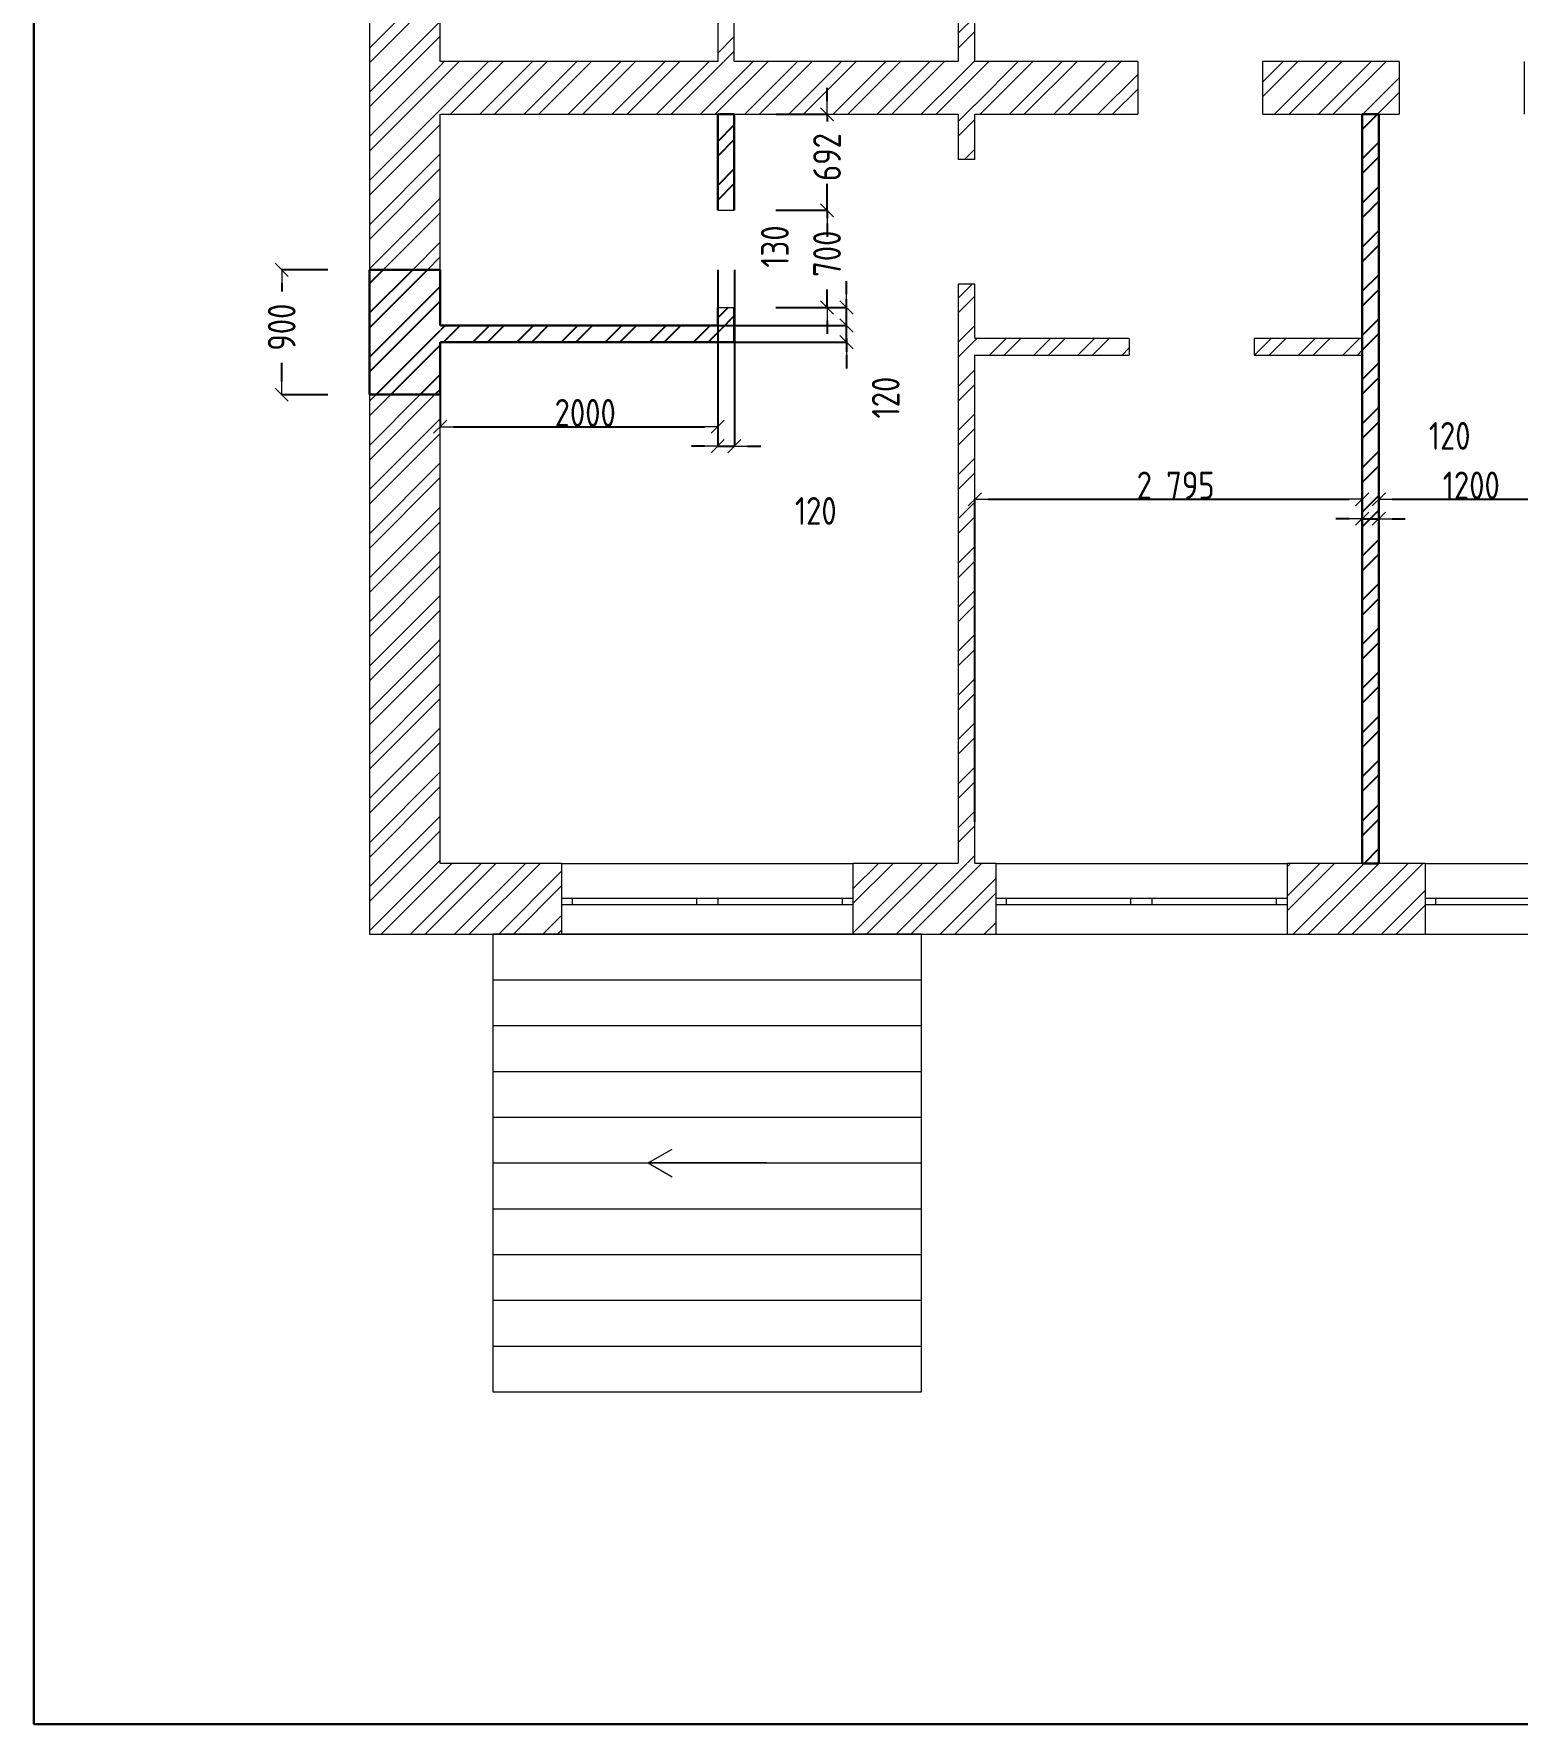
# Model space of a CAD drawing. Header units: millimetres. Extents: x -112594 to 313336, y -1917 to 255843.
# Drawn here: x 167693 to 178386, y -1917 to 10268 of the extents above; entities that cross this region are included whole.
import ezdxf

# ---------------------------------------------------------------- set-up
doc = ezdxf.new("R2010")
doc.units = ezdxf.units.MM
doc.header["$MEASUREMENT"] = 0
doc.set_wipeout_variables(frame=1)
doc.linetypes.add('Wipeout_Contour', pattern=[1000, 0, -1000])
for name, color, linetype, lineweight in [('2D - Общий_Ном._пера__7', 7, 'Continuous', 15), ('Двери ARCHICAD_Ном._пера__1', 7, 'Continuous', 13), ('Конструктив - Стены Несущие_Ном._пера__1', 7, 'Continuous', 13), ('Конструктив - Стены Несущие_Ном._пера__47', 7, 'Continuous', 30), ('Окна ARCHICAD_Ном._пера__1', 7, 'Continuous', 13)]:
    doc.layers.add(name, color=color, linetype=linetype, lineweight=lineweight)
doc.layers.add('Двери ARCHICAD', color=7, linetype='Continuous')
doc.layers.add('Конструктив - Стены Несущие', color=7, linetype='Continuous')
doc.layers.add('Конструктив - Стены Несущие_Ном._пера__63', color=7, linetype='Continuous', lineweight=25, true_color=0xff9955)
doc.styles.add('СГЕНЕРИР_СТИЛЬ_1', font='')
doc.styles.get('СГЕНЕРИР_СТИЛЬ_1').set_extended_font_data('GOST Type AU')
doc.dimstyles.new('СГЕНЕРИР_СТИЛЬ__1', dxfattribs={"dimtxt": 200, "dimasz": 95, "dimexe": 0.18, "dimexo": 300, "dimgap": 0.09, "dimtad": 1, "dimdec": 0, "dimzin": 0, "dimdsep": 46, "dimtxsty": 'СГЕНЕРИР_СТИЛЬ_1', "dimblk": 'ARROWHEAD_6', "dimblk1": 'ARROWHEAD_6', "dimblk2": 'ARROWHEAD_6', "dimcen": 0.09, "dimclrd": 7, "dimclre": 7, "dimclrt": 7, "dimazin": 0, "dimtfac": 1, "dimtdec": 4, "dimtmove": 0, "dimatfit": 3, "dimfxl": 1, "dimtolj": 1, "dimtzin": 0, "dimarcsym": 0})
doc.dimstyles.new('СГЕНЕРИР_СТИЛЬ__2', dxfattribs={"dimtxt": 200, "dimasz": 95, "dimexe": 0.18, "dimexo": 300, "dimgap": 0.09, "dimtad": 1, "dimtih": 1, "dimtoh": 1, "dimdec": 0, "dimzin": 0, "dimdsep": 46, "dimtxsty": 'СГЕНЕРИР_СТИЛЬ_1', "dimblk": 'ARROWHEAD_6', "dimblk1": 'ARROWHEAD_6', "dimblk2": 'ARROWHEAD_6', "dimcen": 0.09, "dimclrd": 7, "dimclre": 7, "dimclrt": 7, "dimazin": 0, "dimtfac": 1, "dimtdec": 4, "dimtmove": 0, "dimatfit": 3, "dimfxl": 1, "dimtolj": 1, "dimtzin": 0, "dimarcsym": 0})
doc.dimstyles.new('СГЕНЕРИР_СТИЛЬ__3', dxfattribs={"dimtxt": 200, "dimasz": 95, "dimexe": 0.18, "dimexo": 300, "dimgap": 0.09, "dimtad": 1, "dimtih": 1, "dimtoh": 1, "dimdec": 0, "dimzin": 0, "dimdsep": 46, "dimtxsty": 'СГЕНЕРИР_СТИЛЬ_1', "dimblk": 'ARROWHEAD_6', "dimblk1": 'ARROWHEAD_6', "dimblk2": 'ARROWHEAD_6', "dimcen": 0.09, "dimclrd": 7, "dimclre": 7, "dimclrt": 7, "dimazin": 0, "dimtfac": 1, "dimtdec": 4, "dimtmove": 2, "dimatfit": 3, "dimfxl": 1, "dimtolj": 1, "dimtzin": 0, "dimarcsym": 0})
doc.dimstyles.new('СГЕНЕРИР_СТИЛЬ__4', dxfattribs={"dimtxt": 200, "dimasz": 95, "dimexe": 0.18, "dimexo": 300, "dimgap": 0.09, "dimtad": 1, "dimdec": 0, "dimzin": 0, "dimdsep": 46, "dimtxsty": 'СГЕНЕРИР_СТИЛЬ_1', "dimblk": 'ARROWHEAD_6', "dimblk1": 'ARROWHEAD_6', "dimblk2": 'ARROWHEAD_6', "dimcen": 0.09, "dimclrd": 7, "dimclre": 7, "dimclrt": 7, "dimazin": 0, "dimtfac": 1, "dimtdec": 4, "dimtmove": 2, "dimatfit": 3, "dimfxl": 1, "dimtolj": 1, "dimtzin": 0, "dimarcsym": 0})
pattern_1 = [(45, (0, 0), (-159.09903, 159.09903), []), (45, (-53.03, 53.03), (-159.09903, 159.09903), [])]

# ---------------------------------------------------------------- blocks, each defined once
blk = doc.blocks.new('Простой Проем Двери_5')
at = {"layer": 'Двери ARCHICAD_Ном._пера__1', "color": 7, "linetype": 'Continuous', "lineweight": 13}
for p, q in [((-450, 0), (-450, 380)), ((450, 0), (450, 380))]:
    blk.add_line(p, q, dxfattribs=at)
blk = doc.blocks.new('Стена_36', base_point=(170113, 9688))
at = {"color": 254, "linetype": 'Wipeout_Contour', "lineweight": 0, "ltscale": 691088.727023}
blk.add_wipeout([(170623, 10068), (170623, 9688), (174356, 9688), (174356, 10068)], dxfattribs=at).dxf.layer = 'Конструктив - Стены Несущие'
at = {"color": 254, "linetype": 'Wipeout_Contour', "lineweight": 0, "ltscale": 701369.474848}
blk.add_wipeout([(174476, 10068), (174476, 9688), (175651, 9688), (175651, 10068)], dxfattribs=at).dxf.layer = 'Конструктив - Стены Несущие'
at = {"color": 254, "linetype": 'Wipeout_Contour', "lineweight": 0, "ltscale": 709277.237359}
blk.add_wipeout([(176551, 10068), (176551, 9688), (177536, 9688), (177536, 10068)], dxfattribs=at).dxf.layer = 'Конструктив - Стены Несущие'
at = {"layer": 'Конструктив - Стены Несущие', "linetype": 'Continuous', "lineweight": 0, "true_color": 0x000000}
h = blk.add_hatch(dxfattribs=at)
h.set_pattern_fill('КИРПИЧ_01', color=18, style=0, pattern_type=2)
h.set_pattern_definition(pattern_1)
h.paths.add_polyline_path([(170623, 10068), (170623, 9688), (174356, 9688), (174356, 10068)])
h = blk.add_hatch(dxfattribs=at)
h.set_pattern_fill('КИРПИЧ_01', color=18, style=0, pattern_type=2)
h.set_pattern_definition(pattern_1)
h.paths.add_polyline_path([(174476, 10068), (174476, 9688), (175651, 9688), (175651, 10068)])
h = blk.add_hatch(dxfattribs=at)
h.set_pattern_fill('КИРПИЧ_01', color=18, style=0, pattern_type=2)
h.set_pattern_definition(pattern_1)
h.paths.add_polyline_path([(176551, 10068), (176551, 9688), (177536, 9688), (177536, 10068)])
at = {"layer": 'Конструктив - Стены Несущие_Ном._пера__1', "color": 7, "linetype": 'Continuous', "lineweight": 13, "flags": 128}
for points in [[(172623, 10068), (170623, 10068)], [(174356, 10068), (172743, 10068)], [(175651, 10068), (174476, 10068)], [(177536, 10068), (176551, 10068)], [(170623, 9688), (174356, 9688)], [(174476, 9688), (175651, 9688)], [(176551, 9688), (177536, 9688)]]:
    blk.add_lwpolyline(points, dxfattribs=at)
at = {"layer": 'Двери ARCHICAD', "color": 21, "linetype": 'Continuous', "lineweight": 25, "true_color": 0xff9955, "zscale": 1000, "rotation": 180}
for p in [(176101, 10068), (177986, 10068)]:
    blk.add_blockref('Простой Проем Двери_5', p, dxfattribs=at)
blk = doc.blocks.new('Простой Проем Двери_6')
at = {"layer": 'Двери ARCHICAD_Ном._пера__1', "color": 7, "linetype": 'Continuous', "lineweight": 13}
for p, q in [((-450, 0), (-450, 120)), ((450, 0), (450, 120))]:
    blk.add_line(p, q, dxfattribs=at)
blk = doc.blocks.new('Простой Проем Двери_15')
at = {"layer": 'Двери ARCHICAD_Ном._пера__1', "color": 7, "linetype": 'Continuous', "lineweight": 13}
for p, q in [((-400, 0), (-400, 120)), ((400, 0), (400, 120))]:
    blk.add_line(p, q, dxfattribs=at)
blk = doc.blocks.new('Стена_42', base_point=(174356, 15988))
at = {"color": 254, "linetype": 'Wipeout_Contour', "lineweight": 0, "ltscale": 699967.802769}
blk.add_wipeout([(174476, 15478), (174356, 15478), (174356, 12761), (174476, 12761)], dxfattribs=at).dxf.layer = 'Конструктив - Стены Несущие'
at = {"color": 254, "linetype": 'Wipeout_Contour', "lineweight": 0, "ltscale": 699238.333275}
blk.add_wipeout([(174476, 11961), (174356, 11961), (174356, 11478), (174476, 11478)], dxfattribs=at).dxf.layer = 'Конструктив - Стены Несущие'
at = {"color": 254, "linetype": 'Wipeout_Contour', "lineweight": 0, "ltscale": 698807.76055}
blk.add_wipeout([(174476, 10578), (174356, 10578), (174356, 9363), (174476, 9363)], dxfattribs=at).dxf.layer = 'Конструктив - Стены Несущие'
at = {"color": 254, "linetype": 'Wipeout_Contour', "lineweight": 0, "ltscale": 698180.338504}
blk.add_wipeout([(174476, 8463), (174356, 8463), (174356, 4288), (174476, 4288)], dxfattribs=at).dxf.layer = 'Конструктив - Стены Несущие'
at = {"layer": 'Конструктив - Стены Несущие', "linetype": 'Continuous', "lineweight": 0, "true_color": 0x000000}
h = blk.add_hatch(dxfattribs=at)
h.set_pattern_fill('КИРПИЧ_01', color=18, style=0, pattern_type=2)
h.set_pattern_definition(pattern_1)
h.paths.add_polyline_path([(174476, 15478), (174356, 15478), (174356, 12761), (174476, 12761)])
h = blk.add_hatch(dxfattribs=at)
h.set_pattern_fill('КИРПИЧ_01', color=18, style=0, pattern_type=2)
h.set_pattern_definition(pattern_1)
h.paths.add_polyline_path([(174476, 11961), (174356, 11961), (174356, 11478), (174476, 11478)])
h = blk.add_hatch(dxfattribs=at)
h.set_pattern_fill('КИРПИЧ_01', color=18, style=0, pattern_type=2)
h.set_pattern_definition(pattern_1)
h.paths.add_polyline_path([(174476, 10578), (174356, 10578), (174356, 9363), (174476, 9363)])
h = blk.add_hatch(dxfattribs=at)
h.set_pattern_fill('КИРПИЧ_01', color=18, style=0, pattern_type=2)
h.set_pattern_definition(pattern_1)
h.paths.add_polyline_path([(174476, 8463), (174356, 8463), (174356, 4288), (174476, 4288)])
at = {"layer": 'Конструктив - Стены Несущие_Ном._пера__1', "color": 7, "linetype": 'Continuous', "lineweight": 13, "flags": 128}
for points in [[(174356, 15478), (174356, 12761)], [(174476, 12761), (174476, 15478)], [(174356, 11961), (174356, 11478)], [(174476, 11788), (174476, 11961)], [(174476, 11478), (174476, 11668)], [(174356, 10578), (174356, 10068)], [(174476, 10068), (174476, 10578)], [(174356, 9688), (174356, 9363)], [(174476, 9363), (174476, 9688)], [(174356, 8463), (174356, 4288)], [(174476, 8073), (174476, 8463)], [(174476, 4288), (174476, 7953)]]:
    blk.add_lwpolyline(points, dxfattribs=at)
at = {"layer": 'Двери ARCHICAD', "color": 21, "linetype": 'Continuous', "lineweight": 25, "true_color": 0xff9955, "xscale": -1, "zscale": 1000, "rotation": 90}
for p in [(174476, 11028), (174476, 8913)]:
    blk.add_blockref('Простой Проем Двери_6', p, dxfattribs=at)
at = {"layer": 'Двери ARCHICAD_Ном._пера__1', "color": 7, "linetype": 'Continuous', "lineweight": 13, "xscale": -1, "zscale": 1000, "rotation": 90}
blk.add_blockref('Простой Проем Двери_15', (174476, 12361), dxfattribs=at)
blk = doc.blocks.new('Стена_44', base_point=(174356, 7953))
at = {"color": 254, "linetype": 'Wipeout_Contour', "lineweight": 0, "ltscale": 700864.401642}
blk.add_wipeout([(174476, 8073), (174476, 7953), (175589, 7953), (175589, 8073)], dxfattribs=at).dxf.layer = 'Конструктив - Стены Несущие'
at = {"color": 254, "linetype": 'Wipeout_Contour', "lineweight": 0, "ltscale": 708240.961937}
blk.add_wipeout([(176489, 8073), (176489, 7953), (177268, 7953), (177268, 8073)], dxfattribs=at).dxf.layer = 'Конструктив - Стены Несущие'
at = {"layer": 'Конструктив - Стены Несущие', "linetype": 'Continuous', "lineweight": 0, "true_color": 0x000000}
h = blk.add_hatch(dxfattribs=at)
h.set_pattern_fill('КИРПИЧ_01', color=18, style=0, pattern_type=2)
h.set_pattern_definition(pattern_1)
h.paths.add_polyline_path([(174476, 8073), (174476, 7953), (175589, 7953), (175589, 8073)])
h = blk.add_hatch(dxfattribs=at)
h.set_pattern_fill('КИРПИЧ_01', color=18, style=0, pattern_type=2)
h.set_pattern_definition(pattern_1)
h.paths.add_polyline_path([(176489, 8073), (176489, 7953), (177268, 7953), (177268, 8073)])
at = {"layer": 'Конструктив - Стены Несущие_Ном._пера__1', "color": 7, "linetype": 'Continuous', "lineweight": 13, "flags": 128}
for points in [[(175589, 8073), (174476, 8073)], [(177268, 8073), (176489, 8073)], [(177268, 7953), (177268, 8073)], [(174476, 7953), (175589, 7953)], [(176489, 7953), (177268, 7953)]]:
    blk.add_lwpolyline(points, dxfattribs=at)
at = {"layer": 'Двери ARCHICAD', "color": 21, "linetype": 'Continuous', "lineweight": 25, "true_color": 0xff9955, "zscale": 1000, "rotation": 180}
blk.add_blockref('Простой Проем Двери_6', (176039, 8073), dxfattribs=at)
blk = doc.blocks.new('Двустворчатое Окно 21')
at = {"layer": 'Окна ARCHICAD_Ном._пера__1', "color": 7, "linetype": 'Continuous', "lineweight": 13}
for p, q in [((-1050, 250), (1050, 250)), ((-1050, 250), (-1050, 0)), ((1050, 250), (1050, 0)), ((-1050, 0), (-975, 0)), ((-1050, 0), (-1050, -50)), ((-1050, 0), (-1050, -50)), ((-975, 0), (-975, -50)), ((-975, 0), (-75, 0)), ((-75, -50), (-75, 0)), ((-75, 0), (0, 0)), ((0, 0), (75, 0)), ((75, 0), (75, -50)), ((75, 0), (975, 0)), ((975, -50), (975, 0)), ((975, 0), (1050, 0)), ((1050, 0), (1050, -50)), ((1050, 0), (1050, -50)), ((-975, -50), (-1050, -50)), ((-1050, -50), (-1050, -260)), ((-75, -50), (-975, -50)), ((0, -50), (-75, -50)), ((75, -50), (0, -50)), ((975, -50), (75, -50)), ((1050, -50), (975, -50)), ((1050, -50), (1050, -260)), ((-1050, -260), (1050, -260))]:
    blk.add_line(p, q, dxfattribs=at)
blk = doc.blocks.new('Стена_48', base_point=(170113, 3778))
at = {"color": 254, "linetype": 'Wipeout_Contour', "lineweight": 0, "ltscale": 683921.535177}
blk.add_wipeout([(170623, 4288), (170113, 3778), (171498, 3778), (171498, 4288)], dxfattribs=at).dxf.layer = 'Конструктив - Стены Несущие'
at = {"color": 254, "linetype": 'Wipeout_Contour', "lineweight": 0, "ltscale": 696637.959395}
blk.add_wipeout([(173598, 4288), (173598, 3778), (174627, 3778), (174627, 4288)], dxfattribs=at).dxf.layer = 'Конструктив - Стены Несущие'
at = {"color": 254, "linetype": 'Wipeout_Contour', "lineweight": 0, "ltscale": 709084.615522}
blk.add_wipeout([(176727, 4288), (176727, 3778), (177723, 3778), (177723, 4288)], dxfattribs=at).dxf.layer = 'Конструктив - Стены Несущие'
at = {"layer": 'Конструктив - Стены Несущие', "linetype": 'Continuous', "lineweight": 0, "true_color": 0x000000}
h = blk.add_hatch(dxfattribs=at)
h.set_pattern_fill('КИРПИЧ_01', color=18, style=0, pattern_type=2)
h.set_pattern_definition(pattern_1)
h.paths.add_polyline_path([(170623, 4288), (170113, 3778), (171498, 3778), (171498, 4288)])
h = blk.add_hatch(dxfattribs=at)
h.set_pattern_fill('КИРПИЧ_01', color=18, style=0, pattern_type=2)
h.set_pattern_definition(pattern_1)
h.paths.add_polyline_path([(173598, 4288), (173598, 3778), (174627, 3778), (174627, 4288)])
h = blk.add_hatch(dxfattribs=at)
h.set_pattern_fill('КИРПИЧ_01', color=18, style=0, pattern_type=2)
h.set_pattern_definition(pattern_1)
h.paths.add_polyline_path([(176727, 4288), (176727, 3778), (177723, 3778), (177723, 4288)])
at = {"layer": 'Конструктив - Стены Несущие_Ном._пера__1', "color": 7, "linetype": 'Continuous', "lineweight": 13}
for p, q in [((171498, 4288), (171498, 4038)), ((173598, 4288), (173598, 4038)), ((174627, 4288), (174627, 4038)), ((176727, 4288), (176727, 4038)), ((177723, 4288), (177723, 4038)), ((171498, 4038), (171498, 3988)), ((173598, 4038), (173598, 3988)), ((174627, 4038), (174627, 3988)), ((176727, 4038), (176727, 3988)), ((177723, 4038), (177723, 3988)), ((171498, 3988), (171498, 3778)), ((173598, 3988), (173598, 3778)), ((174627, 3988), (174627, 3778)), ((176727, 3988), (176727, 3778)), ((177723, 3988), (177723, 3778))]:
    blk.add_line(p, q, dxfattribs=at)
at = {"layer": 'Конструктив - Стены Несущие_Ном._пера__1', "color": 7, "linetype": 'Continuous', "lineweight": 13, "flags": 128}
for points in [[(171498, 4288), (170623, 4288)], [(174356, 4288), (173598, 4288)], [(174627, 4288), (174476, 4288)], [(177723, 4288), (176727, 4288)], [(170113, 3778), (171498, 3778)], [(173598, 3778), (174627, 3778)], [(176727, 3778), (177723, 3778)]]:
    blk.add_lwpolyline(points, dxfattribs=at)
at = {"layer": 'Окна ARCHICAD_Ном._пера__1', "color": 7, "linetype": 'Continuous', "lineweight": 13, "zscale": 1000}
for p in [(172548, 4038), (175677, 4038), (178773, 4038)]:
    blk.add_blockref('Двустворчатое Окно 21', p, dxfattribs=at)
blk = doc.blocks.new('Простой Проем Двери_17')
at = {"layer": 'Двери ARCHICAD_Ном._пера__1', "color": 7, "linetype": 'Continuous', "lineweight": 13}
for p, q in [((-450, 0), (-450, 510)), ((450, 0), (450, 510))]:
    blk.add_line(p, q, dxfattribs=at)
blk = doc.blocks.new('Стена_50', base_point=(170113, 15988))
at = {"color": 254, "linetype": 'Wipeout_Contour', "lineweight": 0, "ltscale": 682705.352536}
blk.add_wipeout([(170113, 8567), (170623, 8567), (170623, 11711), (170113, 11711)], dxfattribs=at).dxf.layer = 'Конструктив - Стены Несущие'
at = {"color": 254, "linetype": 'Wipeout_Contour', "lineweight": 0, "ltscale": 681911.532767}
blk.add_wipeout([(170623, 7667), (170113, 7667), (170113, 3778), (170623, 4288)], dxfattribs=at).dxf.layer = 'Конструктив - Стены Несущие'
at = {"layer": 'Конструктив - Стены Несущие', "linetype": 'Continuous', "lineweight": 0, "true_color": 0x000000}
h = blk.add_hatch(dxfattribs=at)
h.set_pattern_fill('КИРПИЧ_01', color=18, style=0, pattern_type=2)
h.set_pattern_definition(pattern_1)
h.paths.add_polyline_path([(170113, 8567), (170623, 8567), (170623, 11711), (170113, 11711)])
h = blk.add_hatch(dxfattribs=at)
h.set_pattern_fill('КИРПИЧ_01', color=18, style=0, pattern_type=2)
h.set_pattern_definition(pattern_1)
h.paths.add_polyline_path([(170623, 7667), (170113, 7667), (170113, 3778), (170623, 4288)])
at = {"layer": 'Конструктив - Стены Несущие_Ном._пера__1', "color": 7, "linetype": 'Continuous', "lineweight": 13, "flags": 128}
for points in [[(170113, 11711), (170113, 8567)], [(170623, 10068), (170623, 11591)], [(170623, 8567), (170623, 9688)], [(170113, 7667), (170113, 3778)], [(170623, 4288), (170623, 7667)]]:
    blk.add_lwpolyline(points, dxfattribs=at)
at = {"layer": 'Двери ARCHICAD', "color": 21, "linetype": 'Continuous', "lineweight": 25, "true_color": 0xff9955, "xscale": -1, "zscale": 1000, "rotation": 90}
blk.add_blockref('Простой Проем Двери_17', (170623, 8117), dxfattribs=at)
blk = doc.blocks.new('Стена_52', base_point=(172743, 10968))
at = {"color": 254, "linetype": 'Wipeout_Contour', "lineweight": 0, "ltscale": 692010.178278}
blk.add_wipeout([(172623, 10919), (172623, 10068), (172743, 10068), (172743, 10968)], dxfattribs=at).dxf.layer = 'Конструктив - Стены Несущие'
at = {"layer": 'Конструктив - Стены Несущие', "linetype": 'Continuous', "lineweight": 0, "true_color": 0x000000}
h = blk.add_hatch(dxfattribs=at)
h.set_pattern_fill('КИРПИЧ_01', color=18, style=0, pattern_type=2)
h.set_pattern_definition(pattern_1)
h.paths.add_polyline_path([(172623, 10919), (172623, 10068), (172743, 10068), (172743, 10968)])
at = {"layer": 'Конструктив - Стены Несущие_Ном._пера__1', "color": 7, "linetype": 'Continuous', "lineweight": 13, "flags": 128}
for points in [[(172743, 10068), (172743, 10968)], [(172623, 10919), (172623, 10068)]]:
    blk.add_lwpolyline(points, dxfattribs=at)
blk = doc.blocks.new('Простой Проем Двери_13')
at = {"layer": 'Двери ARCHICAD_Ном._пера__1', "color": 7, "linetype": 'Continuous', "lineweight": 13}
for p, q in [((-350, 0), (-350, -120)), ((350, 0), (350, -120))]:
    blk.add_line(p, q, dxfattribs=at)
blk = doc.blocks.new('Стена_54', base_point=(172743, 9688))
at = {"color": 254, "linetype": 'Wipeout_Contour', "lineweight": 0, "ltscale": 691742.299168}
blk.add_wipeout([(172623, 8996), (172743, 8996), (172743, 9688), (172623, 9688)], dxfattribs=at).dxf.layer = 'Конструктив - Стены Несущие'
at = {"color": 254, "linetype": 'Wipeout_Contour', "lineweight": 0, "ltscale": 691509.517059}
blk.add_wipeout([(172623, 8166), (172743, 8046), (172743, 8296), (172623, 8296)], dxfattribs=at).dxf.layer = 'Конструктив - Стены Несущие'
at = {"layer": 'Конструктив - Стены Несущие_Ном._пера__63', "linetype": 'Continuous', "lineweight": 25, "true_color": 0xff9955}
h = blk.add_hatch(dxfattribs=at)
h.set_pattern_fill('КИРПИЧ_01', color=21, style=0, pattern_type=2)
h.set_pattern_definition(pattern_1)
h.paths.add_polyline_path([(172623, 8996), (172743, 8996), (172743, 9688), (172623, 9688)])
h = blk.add_hatch(dxfattribs=at)
h.set_pattern_fill('КИРПИЧ_01', color=21, style=0, pattern_type=2)
h.set_pattern_definition(pattern_1)
h.paths.add_polyline_path([(172623, 8166), (172743, 8046), (172743, 8296), (172623, 8296)])
at = {"layer": 'Конструктив - Стены Несущие_Ном._пера__47', "color": 7, "linetype": 'Continuous', "lineweight": 30, "flags": 128}
for points in [[(172623, 9688), (172623, 8996)], [(172743, 9688), (172623, 9688)], [(172743, 8996), (172743, 9688)], [(172623, 8296), (172623, 8166)], [(172743, 8046), (172743, 8296)]]:
    blk.add_lwpolyline(points, dxfattribs=at)
at = {"layer": 'Двери ARCHICAD_Ном._пера__1', "color": 7, "linetype": 'Continuous', "lineweight": 13, "xscale": -1, "zscale": 1000, "rotation": 90}
blk.add_blockref('Простой Проем Двери_13', (172623, 8646), dxfattribs=at)
blk = doc.blocks.new('Стена_55', base_point=(170623, 8046))
at = {"color": 254, "linetype": 'Wipeout_Contour', "lineweight": 0, "ltscale": 687376.130859}
blk.add_wipeout([(170623, 8046), (172743, 8046), (172623, 8166), (170623, 8166)], dxfattribs=at).dxf.layer = 'Конструктив - Стены Несущие'
at = {"layer": 'Конструктив - Стены Несущие_Ном._пера__63', "linetype": 'Continuous', "lineweight": 25, "true_color": 0xff9955}
h = blk.add_hatch(dxfattribs=at)
h.set_pattern_fill('КИРПИЧ_01', color=21, style=0, pattern_type=2)
h.set_pattern_definition(pattern_1)
h.paths.add_polyline_path([(170623, 8046), (172743, 8046), (172623, 8166), (170623, 8166)])
at = {"layer": 'Конструктив - Стены Несущие_Ном._пера__47', "color": 7, "linetype": 'Continuous', "lineweight": 30, "flags": 128}
for points in [[(172623, 8166), (170623, 8166)], [(170623, 8046), (172743, 8046)]]:
    blk.add_lwpolyline(points, dxfattribs=at)
blk = doc.blocks.new('Стена_56', base_point=(170623, 8567))
at = {"color": 254, "linetype": 'Wipeout_Contour', "lineweight": 0, "ltscale": 682246.257527}
blk.add_wipeout([(170113, 8567), (170113, 7667), (170623, 7667), (170623, 8567)], dxfattribs=at).dxf.layer = 'Конструктив - Стены Несущие'
at = {"layer": 'Конструктив - Стены Несущие_Ном._пера__63', "linetype": 'Continuous', "lineweight": 25, "true_color": 0xff9955}
h = blk.add_hatch(dxfattribs=at)
h.set_pattern_fill('КИРПИЧ_01', color=21, style=0, pattern_type=2)
h.set_pattern_definition(pattern_1)
h.paths.add_polyline_path([(170113, 8567), (170113, 7667), (170623, 7667), (170623, 8567)])
at = {"layer": 'Конструктив - Стены Несущие_Ном._пера__47', "color": 7, "linetype": 'Continuous', "lineweight": 30, "flags": 128}
for points in [[(170113, 8567), (170113, 7667)], [(170623, 8567), (170113, 8567)], [(170623, 8166), (170623, 8567)], [(170623, 7667), (170623, 8046)], [(170113, 7667), (170623, 7667)]]:
    blk.add_lwpolyline(points, dxfattribs=at)
blk = doc.blocks.new('Стена_57', base_point=(177269, 9688))
at = {"color": 254, "linetype": 'Wipeout_Contour', "lineweight": 0, "ltscale": 709949.532521}
blk.add_wipeout([(177269, 9688), (177269, 4288), (177389, 4288), (177389, 9688)], dxfattribs=at).dxf.layer = 'Конструктив - Стены Несущие'
at = {"layer": 'Конструктив - Стены Несущие_Ном._пера__63', "linetype": 'Continuous', "lineweight": 25, "true_color": 0xff9955}
h = blk.add_hatch(dxfattribs=at)
h.set_pattern_fill('КИРПИЧ_01', color=21, style=0, pattern_type=2)
h.set_pattern_definition(pattern_1)
h.paths.add_polyline_path([(177269, 9688), (177269, 4288), (177389, 4288), (177389, 9688)])
at = {"layer": 'Конструктив - Стены Несущие_Ном._пера__47', "color": 7, "linetype": 'Continuous', "lineweight": 30, "flags": 128}
for points in [[(177269, 9688), (177269, 4288)], [(177389, 9688), (177269, 9688)], [(177389, 4288), (177389, 9688)], [(177269, 4288), (177389, 4288)]]:
    blk.add_lwpolyline(points, dxfattribs=at)
blk = doc.blocks.new('Линия_3', base_point=(172974, 2128))
at = {"layer": '2D - Общий_Ном._пера__7', "color": 7, "linetype": 'Continuous', "lineweight": 15}
for p, q in [((172121, 2128), (172294, 2228)), ((172974, 2128), (172121, 2128)), ((172121, 2128), (172294, 2028))]:
    blk.add_line(p, q, dxfattribs=at)
blk = doc.blocks.new('ARROWHEAD_6')
at = {"color": 0, "linetype": 'Continuous', "lineweight": 0}
for p, q in [((0, 0), (-1, 0)), ((-0.5, -0.5), (0.5, 0.5))]:
    blk.add_line(p, q, dxfattribs=at)
blk = doc.blocks.new('*D124')
at = {"color": 7, "linetype": 'Continuous', "lineweight": -2, "transparency": 16777216}
for p, q in [((169813, 8567), (169479, 8567)), ((169480, 8472), (169480, 8411)), ((169480, 7762), (169480, 7897)), ((169813, 7667), (169479, 7667))]:
    blk.add_line(p, q, dxfattribs=at)
at = {"color": 7, "linetype": 'Continuous', "lineweight": -2, "transparency": 16777216, "xscale": 95, "yscale": 95, "zscale": 95}
for p, rotation in [((169480, 8567), 90), ((169480, 7667), 270)]:
    blk.add_blockref('ARROWHEAD_6', p, dxfattribs=dict(at, rotation=rotation))
at = {"color": 7, "linetype": 'Continuous', "lineweight": 13, "transparency": 16777216, "insert": (169480, 8154), "char_height": 200, "attachment_point": 5, "rotation": 90, "style": 'СГЕНЕРИР_СТИЛЬ_1'}
blk.add_mtext('\\A1;900', dxfattribs=at)
blk = doc.blocks.new('*D125')
at = {"color": 7, "linetype": 'Continuous', "lineweight": -2, "transparency": 16777216}
for p, q in [((172623, 8567), (172623, 7436)), ((170623, 7746), (170623, 7436)), ((170718, 7436), (172528, 7436))]:
    blk.add_line(p, q, dxfattribs=at)
at = {"color": 7, "linetype": 'Continuous', "lineweight": -2, "transparency": 16777216, "xscale": 95, "yscale": 95, "zscale": 95, "rotation": 180}
blk.add_blockref('ARROWHEAD_6', (170623, 7436), dxfattribs=at)
at = {"color": 7, "linetype": 'Continuous', "lineweight": -2, "transparency": 16777216, "xscale": 95, "yscale": 95, "zscale": 95}
blk.add_blockref('ARROWHEAD_6', (172623, 7436), dxfattribs=at)
at = {"color": 7, "linetype": 'Continuous', "lineweight": 13, "transparency": 16777216, "insert": (171668, 7536), "char_height": 200, "attachment_point": 5, "style": 'СГЕНЕРИР_СТИЛЬ_1'}
blk.add_mtext('\\A1;2000', dxfattribs=at)
blk = doc.blocks.new('*D126')
at = {"color": 7, "linetype": 'Continuous', "lineweight": -2, "transparency": 16777216}
for p, q in [((172623, 8567), (172623, 7296)), ((172743, 8567), (172743, 7296)), ((172528, 7296), (172433, 7296)), ((172623, 7296), (172743, 7296)), ((172838, 7296), (172933, 7296))]:
    blk.add_line(p, q, dxfattribs=at)
at = {"color": 7, "linetype": 'Continuous', "lineweight": -2, "transparency": 16777216, "xscale": 95, "yscale": 95, "zscale": 95}
blk.add_blockref('ARROWHEAD_6', (172623, 7296), dxfattribs=at)
at = {"color": 7, "linetype": 'Continuous', "lineweight": -2, "transparency": 16777216, "xscale": 95, "yscale": 95, "zscale": 95, "rotation": 180}
blk.add_blockref('ARROWHEAD_6', (172743, 7296), dxfattribs=at)
at = {"color": 7, "linetype": 'Continuous', "lineweight": 13, "transparency": 16777216, "insert": (173330, 6829), "char_height": 200, "attachment_point": 5, "style": 'СГЕНЕРИР_СТИЛЬ_1'}
blk.add_mtext('\\A1;120', dxfattribs=at)
blk = doc.blocks.new('*D127')
at = {"color": 7, "linetype": 'Continuous', "lineweight": -2, "transparency": 16777216}
for p, q in [((173551, 8261), (173551, 8356)), ((171983, 8166), (173552, 8166)), ((173551, 8046), (173551, 8166)), ((171983, 8046), (173552, 8046)), ((173551, 7951), (173551, 7856))]:
    blk.add_line(p, q, dxfattribs=at)
at = {"color": 7, "linetype": 'Continuous', "lineweight": -2, "transparency": 16777216, "xscale": 95, "yscale": 95, "zscale": 95}
for p, rotation in [((173551, 8166), 270), ((173551, 8046), 90)]:
    blk.add_blockref('ARROWHEAD_6', p, dxfattribs=dict(at, rotation=rotation))
at = {"color": 7, "linetype": 'Continuous', "lineweight": 13, "transparency": 16777216, "insert": (173834, 7646), "char_height": 200, "attachment_point": 5, "rotation": 90, "style": 'СГЕНЕРИР_СТИЛЬ_1'}
blk.add_mtext('\\A1;120', dxfattribs=at)
blk = doc.blocks.new('*D128')
at = {"color": 7, "linetype": 'Continuous', "lineweight": -2, "transparency": 16777216}
for p, q in [((173551, 8391), (173551, 8486)), ((173043, 8296), (173552, 8296)), ((173551, 8166), (173551, 8296)), ((171983, 8166), (173552, 8166)), ((173551, 8071), (173551, 7976))]:
    blk.add_line(p, q, dxfattribs=at)
at = {"color": 7, "linetype": 'Continuous', "lineweight": -2, "transparency": 16777216, "xscale": 95, "yscale": 95, "zscale": 95}
for p, rotation in [((173551, 8296), 270), ((173551, 8166), 90)]:
    blk.add_blockref('ARROWHEAD_6', p, dxfattribs=dict(at, rotation=rotation))
at = {"color": 7, "linetype": 'Continuous', "lineweight": 13, "transparency": 16777216, "insert": (173035, 8735), "char_height": 200, "attachment_point": 5, "rotation": 90, "style": 'СГЕНЕРИР_СТИЛЬ_1'}
blk.add_mtext('\\A1;130', dxfattribs=at)
blk = doc.blocks.new('*D129')
at = {"color": 7, "linetype": 'Continuous', "lineweight": -2, "transparency": 16777216}
for p, q in [((173411, 9091), (173411, 9186)), ((173043, 8996), (173412, 8996)), ((173411, 8996), (173411, 8940)), ((173411, 8296), (173411, 8426)), ((173043, 8296), (173412, 8296)), ((173411, 8201), (173411, 8106))]:
    blk.add_line(p, q, dxfattribs=at)
at = {"color": 7, "linetype": 'Continuous', "lineweight": -2, "transparency": 16777216, "xscale": 95, "yscale": 95, "zscale": 95}
for p, rotation in [((173411, 8996), 270), ((173411, 8296), 90)]:
    blk.add_blockref('ARROWHEAD_6', p, dxfattribs=dict(at, rotation=rotation))
at = {"color": 7, "linetype": 'Continuous', "lineweight": 13, "transparency": 16777216, "insert": (173411, 8683), "char_height": 200, "attachment_point": 5, "rotation": 90, "style": 'СГЕНЕРИР_СТИЛЬ_1'}
blk.add_mtext('\\A1;700', dxfattribs=at)
blk = doc.blocks.new('*D130')
at = {"color": 7, "linetype": 'Continuous', "lineweight": -2, "transparency": 16777216}
for p, q in [((173411, 9783), (173411, 9878)), ((173043, 9688), (173412, 9688)), ((173411, 9688), (173411, 9637)), ((173411, 8996), (173411, 9123)), ((173043, 8996), (173412, 8996)), ((173411, 8901), (173411, 8806))]:
    blk.add_line(p, q, dxfattribs=at)
at = {"color": 7, "linetype": 'Continuous', "lineweight": -2, "transparency": 16777216, "xscale": 95, "yscale": 95, "zscale": 95}
for p, rotation in [((173411, 9688), 270), ((173411, 8996), 90)]:
    blk.add_blockref('ARROWHEAD_6', p, dxfattribs=dict(at, rotation=rotation))
at = {"color": 7, "linetype": 'Continuous', "lineweight": 13, "transparency": 16777216, "insert": (173411, 9380), "char_height": 200, "attachment_point": 5, "rotation": 90, "style": 'СГЕНЕРИР_СТИЛЬ_1'}
blk.add_mtext('\\A1;692', dxfattribs=at)
blk = doc.blocks.new('*D132')
at = {"color": 7, "linetype": 'Continuous', "lineweight": -2, "transparency": 16777216}
for p, q in [((177269, 7033), (177269, 6914)), ((174476, 4588), (174476, 6914)), ((174571, 6913), (177174, 6913))]:
    blk.add_line(p, q, dxfattribs=at)
at = {"color": 7, "linetype": 'Continuous', "lineweight": -2, "transparency": 16777216, "xscale": 95, "yscale": 95, "zscale": 95, "rotation": 180}
blk.add_blockref('ARROWHEAD_6', (174476, 6913), dxfattribs=at)
at = {"color": 7, "linetype": 'Continuous', "lineweight": -2, "transparency": 16777216, "xscale": 95, "yscale": 95, "zscale": 95}
blk.add_blockref('ARROWHEAD_6', (177269, 6913), dxfattribs=at)
at = {"color": 7, "linetype": 'Continuous', "lineweight": 13, "transparency": 16777216, "insert": (175924, 7013), "char_height": 200, "attachment_point": 5, "style": 'СГЕНЕРИР_СТИЛЬ_1'}
blk.add_mtext('\\A1;2 795', dxfattribs=at)
blk = doc.blocks.new('*D133')
at = {"color": 7, "linetype": 'Continuous', "lineweight": -2, "transparency": 16777216}
for p, q in [((177269, 7033), (177269, 6774)), ((177389, 7033), (177389, 6774)), ((177174, 6773), (177079, 6773)), ((177269, 6773), (177389, 6773)), ((177484, 6773), (177579, 6773))]:
    blk.add_line(p, q, dxfattribs=at)
at = {"color": 7, "linetype": 'Continuous', "lineweight": -2, "transparency": 16777216, "xscale": 95, "yscale": 95, "zscale": 95}
blk.add_blockref('ARROWHEAD_6', (177269, 6773), dxfattribs=at)
at = {"color": 7, "linetype": 'Continuous', "lineweight": -2, "transparency": 16777216, "xscale": 95, "yscale": 95, "zscale": 95, "rotation": 180}
blk.add_blockref('ARROWHEAD_6', (177389, 6773), dxfattribs=at)
at = {"color": 7, "linetype": 'Continuous', "lineweight": 13, "transparency": 16777216, "insert": (177899, 7370), "char_height": 200, "attachment_point": 5, "style": 'СГЕНЕРИР_СТИЛЬ_1'}
blk.add_mtext('\\A1;120', dxfattribs=at)
blk = doc.blocks.new('*D134')
at = {"color": 7, "linetype": 'Continuous', "lineweight": -2, "transparency": 16777216}
for p, q in [((178589, 8488), (178589, 6913)), ((177389, 7033), (177389, 6914)), ((177484, 6913), (178494, 6913))]:
    blk.add_line(p, q, dxfattribs=at)
at = {"color": 7, "linetype": 'Continuous', "lineweight": -2, "transparency": 16777216, "xscale": 95, "yscale": 95, "zscale": 95, "rotation": 180}
blk.add_blockref('ARROWHEAD_6', (177389, 6913), dxfattribs=at)
at = {"color": 7, "linetype": 'Continuous', "lineweight": -2, "transparency": 16777216, "xscale": 95, "yscale": 95, "zscale": 95}
blk.add_blockref('ARROWHEAD_6', (178589, 6913), dxfattribs=at)
at = {"color": 7, "linetype": 'Continuous', "lineweight": 13, "transparency": 16777216, "insert": (178055, 7013), "char_height": 200, "attachment_point": 5, "style": 'СГЕНЕРИР_СТИЛЬ_1'}
blk.add_mtext('\\A1;1200', dxfattribs=at)

msp = doc.modelspace()

# ---------------------------------------------------------------- hatches: boundary and pattern name
at = {"linetype": 'Continuous', "lineweight": 5}
h = msp.add_hatch(dxfattribs=at)
h.set_pattern_fill('НАСТИЛ_01', color=252, style=0, pattern_type=2)
h.set_pattern_definition([(0, (172547.67, 2128.43), (0, 330), [])])
h.paths.add_polyline_path([(174092.80404, 3778.43296), (171002.5428, 3778.43296), (171002.5428, 478.43296), (174092.80404, 478.43296)])

# ---------------------------------------------------------------- linework, layer by layer
at = {"color": 7, "linetype": 'Continuous', "lineweight": 30}
for p, q in [((167693.17891, -1917.08335), (167693.17891, 18082.91665)), ((194893.17891, -1917.08335), (167693.17891, -1917.08335))]:
    msp.add_line(p, q, dxfattribs=at)
at = {"color": 7, "linetype": 'Continuous', "lineweight": 13}
msp.add_line((171002.5428, 478.43296), (174092.80404, 478.43296), dxfattribs=at)

# ---------------------------------------------------------------- block references
at = {"color": 7, "lineweight": 13}
msp.add_blockref('Стена_36', (170112.69625, 9688.43296), dxfattribs=at)
at = {"color": 7, "linetype": 'Continuous', "lineweight": 15}
msp.add_blockref('Линия_3', (172974.24246, 2128.43296), dxfattribs=at)

# ---------------------------------------------------------------- next in the draw order: block references
at = {"color": 7, "lineweight": 13}
for name, p in [('Стена_42', (174356.12101, 15988.43296)), ('Стена_52', (172742.69625, 10968.43296))]:
    msp.add_blockref(name, p, dxfattribs=at)
at = {"color": 7, "lineweight": 30}
msp.add_blockref('Стена_54', (172742.69625, 9688.43296), dxfattribs=at)

# ---------------------------------------------------------------- next in the draw order: block references
at = {"color": 7, "lineweight": 13}
for name, p in [('Стена_44', (174356.12101, 7953.04374)), ('Стена_48', (170112.69625, 3778.43296))]:
    msp.add_blockref(name, p, dxfattribs=at)

# ---------------------------------------------------------------- next in the draw order: dimensions: what is measured, and where the dimension line sits
at = {"color": 7, "linetype": 'Continuous', "lineweight": 13}
dim = msp.add_linear_dim(base=(173411.32621, 9688.43296), p1=(172742.69625, 8996.3259), p2=(172742.69625, 9688.43296), angle=90, dimstyle='СГЕНЕРИР_СТИЛЬ__1', dxfattribs=at)
dim.commit()
dim.dimension.update_dxf_attribs({"geometry": '*D130', "text_midpoint": (173411.32621, 9380.05443), "dimtype": 160, "text_rotation": 90})

# ---------------------------------------------------------------- next in the draw order: linework, layer by layer
for p, q in [((171002.5428, 3778.43296), (171002.5428, 478.43296)), ((174092.80404, 3778.43296), (171002.5428, 3778.43296)), ((174092.80404, 478.43296), (174092.80404, 3778.43296))]:
    msp.add_line(p, q, dxfattribs=at)

# ---------------------------------------------------------------- next in the draw order: block references
at = {"color": 7, "lineweight": 13}
msp.add_blockref('Стена_50', (170112.69625, 15988.43296), dxfattribs=at)
at = {"color": 7, "lineweight": 30}
msp.add_blockref('Стена_57', (177269.22596, 9688.43296), dxfattribs=at)

# ---------------------------------------------------------------- next in the draw order: block references
msp.add_blockref('Стена_55', (170622.69625, 8046.3259), dxfattribs=at)

# ---------------------------------------------------------------- next in the draw order: dimensions: what is measured, and where the dimension line sits
at = {"color": 7, "linetype": 'Continuous', "lineweight": 13}
for base, p1, p2, dimstyle, picture, middle in [((178589.22596, 6913.39057), (177389.22596, 6733.43296), (178589.22596, 8788.43296), 'СГЕНЕРИР_СТИЛЬ__2', '*D134', (178055.42195, 6913.39057)), ((177389.22596, 6773.39057), (177269.22596, 6733.43296), (177389.22596, 6733.43296), 'СГЕНЕРИР_СТИЛЬ__3', '*D133', (177899.10535, 7370.19535))]:
    dim = msp.add_linear_dim(base=base, p1=p1, p2=p2, dimstyle=dimstyle, dxfattribs=at)
    dim.commit()
    dim.dimension.update_dxf_attribs({"geometry": picture, "text_midpoint": middle, "dimtype": 160})
dim = msp.add_linear_dim(base=(177269.22596, 6913.39057), p1=(174476.12101, 4288.43296), p2=(177269.22596, 6733.43296), text='2 795', dimstyle='СГЕНЕРИР_СТИЛЬ__2', dxfattribs=at)
dim.commit()
dim.dimension.update_dxf_attribs({"geometry": '*D132', "text_midpoint": (175924.32449, 6913.39057), "dimtype": 160})

# ---------------------------------------------------------------- next in the draw order: block references
at = {"color": 7, "lineweight": 30}
msp.add_blockref('Стена_56', (170622.69625, 8567.46046), dxfattribs=at)

# ---------------------------------------------------------------- next in the draw order: dimensions: what is measured, and where the dimension line sits
at = {"color": 7, "linetype": 'Continuous', "lineweight": 13}
for base, p1, p2, dimstyle, picture, middle in [((173411.32621, 8996.3259), (172742.69625, 8296.3259), (172742.69625, 8996.3259), 'СГЕНЕРИР_СТИЛЬ__1', '*D129', (173411.32621, 8683.0309)), ((173551.32621, 8296.3259), (171682.69625, 8166.3259), (172742.69625, 8296.3259), 'СГЕНЕРИР_СТИЛЬ__4', '*D128', (173034.85127, 8734.96965)), ((173551.32621, 8166.3259), (171682.69625, 8046.3259), (171682.69625, 8166.3259), 'СГЕНЕРИР_СТИЛЬ__4', '*D127', (173834.33167, 7646.22113))]:
    dim = msp.add_linear_dim(base=base, p1=p1, p2=p2, angle=90, dimstyle=dimstyle, dxfattribs=at)
    dim.commit()
    dim.dimension.update_dxf_attribs({"geometry": picture, "text_midpoint": middle, "dimtype": 160, "text_rotation": 90})
dim = msp.add_linear_dim(base=(172742.69625, 7296.34666), p1=(172622.69625, 8867.37943), p2=(172742.69625, 8867.37943), dimstyle='СГЕНЕРИР_СТИЛЬ__3', dxfattribs=at)
dim.commit()
dim.dimension.update_dxf_attribs({"geometry": '*D126', "text_midpoint": (173329.51811, 6828.50117), "dimtype": 160})

# ---------------------------------------------------------------- next in the draw order: dimensions: what is measured, and where the dimension line sits
dim = msp.add_linear_dim(base=(172622.69625, 7436.34666), p1=(170622.69625, 8046.3259), p2=(172622.69625, 8867.37943), dimstyle='СГЕНЕРИР_СТИЛЬ__2', dxfattribs=at)
dim.commit()
dim.dimension.update_dxf_attribs({"geometry": '*D125', "text_midpoint": (171667.55923, 7436.34666), "dimtype": 160})
dim = msp.add_linear_dim(base=(169479.56616, 8567.46046), p1=(170112.69625, 7667.46046), p2=(170112.69625, 8567.46046), angle=90, dimstyle='СГЕНЕРИР_СТИЛЬ__1', dxfattribs=at)
dim.commit()
dim.dimension.update_dxf_attribs({"geometry": '*D124', "text_midpoint": (169479.56616, 8154.16546), "dimtype": 160, "text_rotation": 90})

doc.saveas('drawing.dxf')
